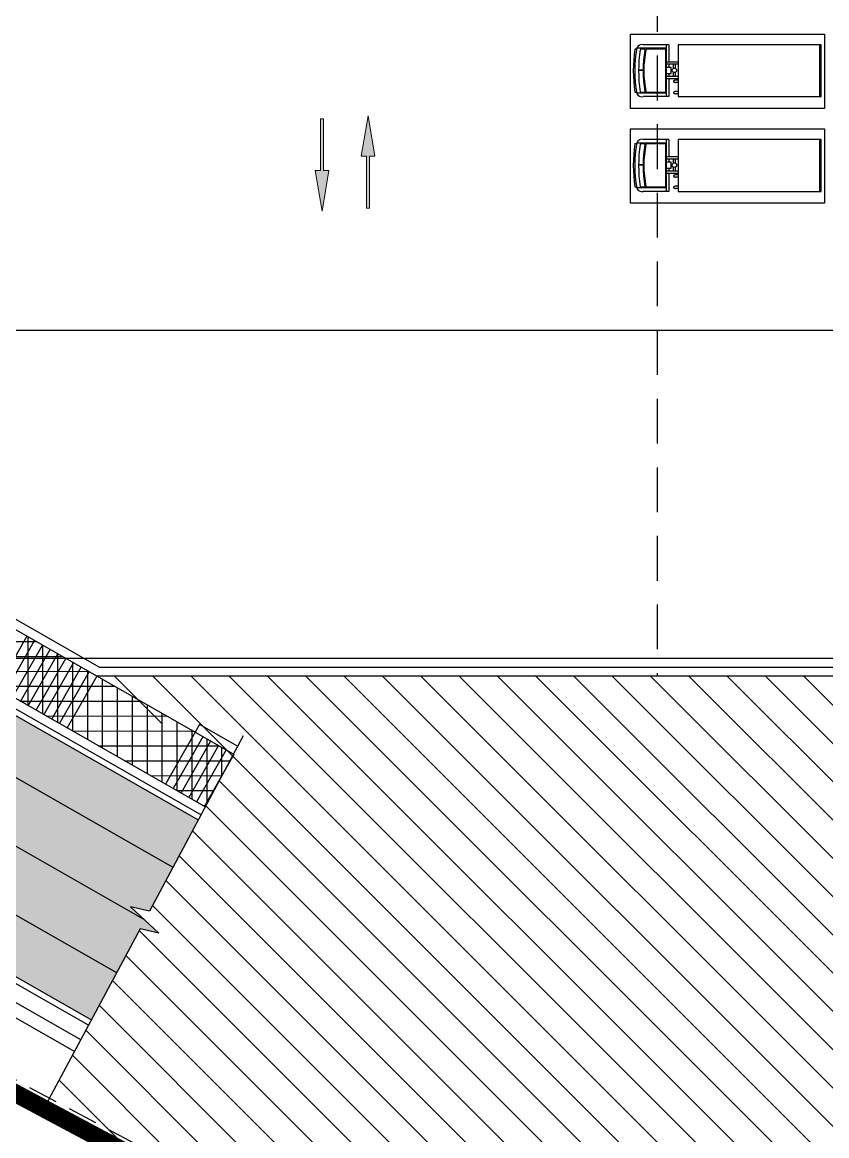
# Model space of a CAD drawing. Extents: x 152195838 to 160350639, y 364657247 to 370318102.
# Drawn here: x 157552073 to 157579021, y 364967028 to 365004350 of the extents above; entities that cross this region are included whole.
import ezdxf
from ezdxf.xclip import XClip

# ---------------------------------------------------------------- set-up
doc = ezdxf.new("R2010")
doc.units = 0
doc.header["$MEASUREMENT"] = 0
for name, pattern in [('AAA004', [3, 2, -1]), ('DIVIDEX2', [2.5, 1, -0.5, 0, -0.5, 0, -0.5]), ('HID', [2.3, 1.5, -0.8]), ('PHANTOM2', [1.25, 0.625, -0.125, 0.125, -0.125, 0.125, -0.125]), ('사무실2종$0$ACAD_ISO04W100', [30, 24, -3, 0, -3])]:
    doc.linetypes.add(name, pattern=pattern)
doc.layers.get('0').update_dxf_attribs({"linetype": 'CONTINUOUS'})
for name, color, linetype in [('0 구역계(부지)', 5, 'PHANTOM2'), ('4A.TEC OPEN', 9, 'HID'), ('4A.TEC SITE', 1, 'DIVIDEX2'), ('4A.TEC 주차 확장형', 8, 'CONTINUOUS'), ('4A.TEC 패턴 1', 8, 'CONTINUOUS'), ('main-sec$0$㈜SE&C 해치 1', 250, 'CONTINUOUS'), ('㈜SE&C 심볼', 7, 'CONTINUOUS'), ('㈜SE&C 패턴 1', 8, 'CONTINUOUS')]:
    doc.layers.add(name, color=color, linetype=linetype)
doc.layers.add('DEFPOINT', color=135, linetype='CONTINUOUS', plot=False)

# ---------------------------------------------------------------- blocks, each defined once
blk = doc.blocks.new('zw$C900')
at = {"layer": '0 구역계(부지)', "linetype": 'AAA004', "ltscale": 500, "flags": 128}
blk.add_lwpolyline([(-78576, -83230), (-84358, -81321), (-100487, -75984), (-109941, -75633), (-142159, -85468), (-161435, -88757), (-252852, -90934), (-260151, -93736), (-271129, -102323), (-291575, -111577), (-291456, -113105), (-292591, -125163), (-292605, -129353), (-292051, -132630), (-291060, -134530), (-289085, -141318), (-289168, -144287), (-285317, -146399), (-285092, -151580), (-282702, -162240), (-272700, -185724), (-265309, -192985), (-216758, -218936), (-205440, -225775), (-188949, -237591), (-187640, -238240), (-161500, -240648), (-136284, -235184), (-121462, -234588), (-113066, -233536), (-95241, -239556), (-74880, -238437)], close=True, dxfattribs=at)
at = {"layer": '4A.TEC SITE', "color": 10, "linetype": '사무실2종$0$ACAD_ISO04W100', "ltscale": 300, "const_width": 600}
blk.add_lwpolyline([(-265548, -193310), (-216956, -219284), (-205660, -226110), (-189156, -237935), (-187750, -238631), (-161475, -241052), (-136234, -235582), (-121429, -234987), (-113107, -233944), (-95296, -239959), (-74470, -238816), (-74470, -238816), (-78183, -82939), (-78183, -82939)], dxfattribs=at)
blk = doc.blocks.new('QQ3')
at = {"layer": '4A.TEC 패턴 1', "lineweight": 0}
blk.add_hatch(color=256, dxfattribs=at).paths.add_polyline_path([(5115271, 393912), (5117341, 393912), (5117341, 393801), (5116775, 393801), (5115271, 393801), (5115271, 393579), (5113645, 393857), (5115271, 394134)])
blk.add_lwpolyline([(5116775, 393801), (5117341, 393801), (5117341, 393912), (5115271, 393912), (5115271, 394134), (5113645, 393857), (5115271, 393579), (5115271, 393801), (5116775, 393801)], close=True, dxfattribs=at)
blk.add_lwpolyline([(5117341, 393912), (5117341, 393801)], dxfattribs=at)
blk = doc.blocks.new('dwg1F34')
h = blk.add_hatch()
h.set_pattern_fill('ANSI37', color=253, scale=4000, angle=45, style=0)
h.set_pattern_definition([(90, (143763.5, -224403.43), (-500, 3e-14), []), (180, (143763.5, -224403.43), (-6e-14, -500), [])])
edge = h.paths.add_edge_path()
edge.add_line((171909, 107362), (162625, 112664))
edge.add_arc((167436, 121087), 9700, -158.3429, -119.7338, ccw=False)
edge.add_line((158420, 117508), (144572, 152384))
edge.add_line((144572, 152384), (141674, 159680))
edge.add_line((141674, 159680), (141674, 178662))
edge.add_arc((156027, 165167), 19700, 129.5807, 136.7638, ccw=False)
edge.add_line((143474, 180350), (143474, 160024))
edge.add_line((143474, 160024), (146103, 153405))
edge.add_line((146103, 153405), (160093, 118172))
edge.add_arc((167436, 121087), 7900, 201.6571, 211.7406)
edge.add_line((160717, 116931), (160887, 117037))
edge.add_arc((167436, 121087), 7700, 211.7406, 240.2662)
edge.add_line((163617, 114401), (168277, 111740))
edge.add_line((168277, 111740), (172852, 109126))
edge.add_line((172852, 109126), (171909, 107362))
at = {"layer": '㈜SE&C 패턴 1'}
h = blk.add_hatch(dxfattribs=at)
h.set_pattern_fill('ANSI31', color=253, scale=50, angle=270, style=0)
h.set_pattern_definition([(270, (-8024776.9, 2428035.83), (274.963066, 1e-11), [158.75, -317.5]), (30, (-8024776.9, 2428035.83), (-137.481533, 238.125), [158.75, -317.5]), (330, (-8024776.9, 2427877.08), (137.481533, 238.125), [158.75, -317.5])])
edge = h.paths.add_edge_path()
edge.add_line((170039, 103863), (169409, 104010))
edge.add_line((169409, 104010), (170353, 103125))
edge.add_line((170353, 103125), (169723, 103272))
edge.add_line((169723, 103272), (168089, 100215))
edge.add_line((168089, 100215), (158607, 105631))
edge.add_arc((167436, 121087), 17800, -158.3429, -119.7338, ccw=False)
edge.add_line((150892, 114518), (145106, 129091))
edge.add_line((145106, 129091), (152169, 131896))
edge.add_line((152169, 131896), (157956, 117323))
edge.add_arc((167436, 121087), 10200, 201.6571, 240.2662)
edge.add_line((162377, 112230), (171673, 106920))
edge.add_line((171673, 106920), (170039, 103863))
at = {"linetype": 'Continuous'}
blk.add_line((193053, 111740), (168277, 111740), dxfattribs=at)
for points in [[(164053, 187402, 0.395986), (155707, 188956), (145125, 182173, 0.15454), (137324, 172799), (135158, 167492, 0.285149), (136252, 161044), (144139, 152118), (157956, 117323, 0.170076), (162377, 112230), (171673, 106920)], [(164053, 187053, 0.409638), (155815, 188788), (145233, 182005, 0.15454), (137509, 172723), (135343, 167416, 0.285149), (136402, 161177), (144312, 152224), (158141, 117397, 0.170076), (162476, 112404), (171767, 107097)], [(168356, 112040), (163765, 114662, -0.125113), (161142, 117194, -0.125113)], [(168277, 111740), (163617, 114401, -0.125113), (160887, 117037, -0.125113)]]:
    blk.add_lwpolyline(points, format="xyb", dxfattribs=at)
at = {"flags": 128}
for points in [[(168089, 100215), (158607, 105631, -0.170076), (150892, 114518), (137565, 148080), (134385, 151679), (130463, 153827)], [(167995, 100039), (158508, 105457, -0.170076), (150706, 114444), (137392, 147974), (134259, 151520), (130457, 153603)], [(167735, 99553), (158235, 104980, -0.170076), (150195, 114241), (136917, 147682), (133910, 151084), (130641, 152874)], [(167523, 99156), (158012, 104589, -0.170076), (149777, 114075), (136527, 147443), (133625, 150727), (130425, 152480)], [(171909, 107362), (162625, 112664, -0.170076), (158420, 117508), (144572, 152384)]]:
    blk.add_lwpolyline(points, format="xyb", dxfattribs=at)
at = {"linetype": 'Continuous'}
for points in [[(165932, 113079), (164940, 111342)], [(165200, 111191), (166193, 112930)], [(165460, 111042), (166453, 112781)], [(165721, 110893), (166714, 112632)], [(165981, 110744), (166974, 112483)], [(166242, 110595), (167235, 112334)], [(166502, 110447), (167495, 112186)], [(166763, 110298), (167756, 112037)], [(168356, 112040), (193053, 112040)], [(167023, 110149), (168016, 111888)], [(168277, 111740), (167285, 110003)], [(172852, 109126), (168277, 111740)], [(171716, 110121), (171567, 109860)], [(172993, 109391), (171716, 110121)], [(171567, 109860), (170575, 108123)], [(171828, 109711), (170836, 107975)], [(172088, 109562), (171096, 107826)], [(172349, 109414), (171357, 107677)], [(172609, 109265), (171617, 107528)], [(172870, 109116), (171878, 107379)]]:
    blk.add_lwpolyline(points, dxfattribs=at)
at = {"linetype": 'ByBlock', "ltscale": 0.1}
blk.add_lwpolyline([(173181, 109741), (170039, 103863), (169409, 104010), (170353, 103125), (169723, 103272), (166581, 97394)], dxfattribs=at)
at = {"layer": '㈜SE&C 심볼', "color": 1, "ltscale": 10}
for points in [[(150496, 131231), (156283, 116659, 0.170076), (161484, 110667), (170824, 105332)], [(146778, 129755), (152565, 115182, 0.170076), (159500, 107194), (168938, 101803)]]:
    blk.add_lwpolyline(points, format="xyb", dxfattribs=at)
at = {"layer": '㈜SE&C 패턴 1', "color": 253, "flags": 128}
blk.add_lwpolyline([(148637, 130493), (154424, 115921, 0.170076), (160492, 108931), (169881, 103568)], format="xyb", dxfattribs=at)
blk = doc.blocks.new('3.5t p')
at = {"layer": '4A.TEC 주차 확장형', "color": 252, "linetype": 'Continuous', "ltscale": 0.8}
for p, q in [((831793, 168093), (830053, 168093)), ((830053, 168043), (831793, 168043)), ((830073, 168033), (831773, 168033)), ((830634, 163292), (830634, 162912)), ((830709, 163292), (830709, 162912)), ((830848, 163216), (830709, 163216)), ((830845, 163140), (830709, 163140)), ((831115, 163216), (830976, 163216)), ((831115, 163140), (830979, 163140)), ((831115, 163292), (831115, 162912)), ((831191, 163292), (831191, 162912)), ((831241, 163292), (831241, 163216)), ((831317, 163292), (831317, 163216)), ((831621, 163292), (831621, 163216)), ((831697, 163292), (831697, 163216)), ((830053, 162988), (830053, 162132)), ((830053, 162988), (830634, 162988)), ((831793, 162912), (830053, 162912)), ((830174, 162912), (830174, 161911)), ((830199, 162887), (830199, 162251)), ((831647, 162887), (830199, 162887)), ((830709, 162988), (830811, 162988)), ((831013, 163064), (830811, 163064)), ((830811, 163064), (830811, 162912)), ((831013, 162912), (831013, 163064)), ((831013, 162988), (831115, 162988)), ((831191, 162988), (831793, 162988)), ((831647, 162251), (831647, 162887)), ((831672, 162912), (831672, 161911)), ((831793, 162988), (831793, 162132)), ((830199, 162169), (830199, 162052)), ((830909, 162127), (830909, 161976)), ((830916, 162127), (830916, 161976)), ((831647, 162052), (831647, 162169)), ((830199, 161907), (830199, 161855)), ((831647, 161855), (831647, 161909))]:
    blk.add_line(p, q, dxfattribs=at)
for points in [[(832194, 161704), (829694, 161704), (829694, 168204), (832194, 168204), (832194, 161704)], [(830053, 168094), (830053, 163302), (831793, 163302), (831793, 168094)]]:
    blk.add_lwpolyline(points, dxfattribs=at)
for points in [[(831241, 163216, 0.051099), (831244, 163185, 0.064948), (831252, 163162, 0.104203), (831266, 163145, 0.174705), (831279, 163140, 0.174705), (831292, 163145, 0.104203), (831306, 163162, 0.064948), (831314, 163185, 0.051099), (831317, 163216, 0.051099)], [(831621, 163216, 0.051099), (831625, 163185, 0.064948), (831633, 163162, 0.104203), (831647, 163145, 0.174705), (831659, 163140, 0.174705), (831672, 163145, 0.104203), (831686, 163162, 0.064948), (831694, 163185, 0.051099), (831697, 163216, 0.051099)]]:
    blk.add_lwpolyline(points, format="xyb", dxfattribs=at)
blk.add_circle((830912, 163176), 76, dxfattribs=at)
for centre, radius, start, end in [((830230, 162085), 183, 165.195, 249.531), ((830229, 162251), 30.4, 180, 252.8798), ((830219, 162169), 20.3, 74.6987, 180), ((830224, 162052), 25.3, 180, 257.1872), ((830923, 166787), 4812, 261.5853, 278.4147), ((830923, 165753), 3601, 258.7499, 281.2501), ((830923, 166143), 4015, 259.9852, 280.0148), ((831626, 162169), 20.3, 0, 105.3013), ((831616, 162251), 30.4, 287.1202, 0), ((831621, 162052), 25.3, 282.8128, 0), ((831619, 162083), 181, 291.094, 15.8038), ((830922, 166309), 4460, 260.24, 279.8362), ((830923, 166473), 4675, 261.0922, 278.9078)]:
    blk.add_arc(centre, radius, start, end, dxfattribs=at)
blk = doc.blocks.new('A$C111325cc')
at = {"layer": 'DEFPOINT'}
for p, q in [((0, 97063), (324969, 97063)), ((0, 86063), (324969, 86063))]:
    blk.add_line(p, q, dxfattribs=at)

msp = doc.modelspace()

# ---------------------------------------------------------------- hatches: boundary and pattern name
at = {"layer": 'main-sec$0$㈜SE&C 해치 1'}
h = msp.add_hatch(dxfattribs=at)
h.set_pattern_fill('ANSI31', color=251, scale=285.714286, angle=270, style=0)
h.set_pattern_definition([(315, (167934299.2, 373642717), (641.446866, 641.446866), [])])
h.paths.add_polyline_path([(157579347.0046, 365077827.9747), (157644820.1396, 365079334.8445), (157664042.5442, 365082614.214), (157696300.9706, 365092461.5735), (157705878.9325, 365092105.9642), (157722062.2091, 365086751.0783), (157728111.4764, 365084753.4938), (157731823.7159, 364928876.8543), (157710998.2248, 364927732.8969), (157693187.2422, 364933748.3889), (157684865.6224, 364932705.433), (157670060.5684, 364932110.3845), (157644818.6969, 364926640.3086), (157618543.7022, 364929061.0921), (157600633.8117, 364941582.8082), (157589338.5413, 364948408.6889), (157552797.2672, 364967940.5057), (157558910.4219, 364979377.3558), (157559004.7387, 364979553.8094), (157553965.823, 364982431.8958), (157579347.0046, 364982431.8958), (157670597.0046, 364982431.8958), (157670597.0046, 365071631.8958), (157579347.0046, 365071631.8958)])

# ---------------------------------------------------------------- linework, layer by layer
at = {"layer": '4A.TEC OPEN', "ltscale": 1000, "flags": 128}
msp.add_lwpolyline([(157579347.0046, 364982431.8958), (157573347.0046, 364982431.8958), (157573347.0046, 365071631.8958), (157579347.0046, 365071631.8958)], dxfattribs=at)

# ---------------------------------------------------------------- block references
ref = msp.add_blockref('zw$C900', (157806294.1963, 365167692.3902))
XClip(ref).set_block_clipping_path([(-346460.3034729064, -270723.6596111059), (-37654.8170730174, -42886.8178880215)])
ref = msp.add_blockref('dwg1F34', (157386294.1963, 364870692.3902))
XClip(ref).set_block_clipping_path([(73539.6965270936, 26276.3403887749), (382345.1829269826, 254113.1821119785)])
at = {"layer": '4A.TEC 주차 확장형', "color": 252, "rotation": 270}
for p in [(157410743.1431, 365833650.9194), (157410743.1431, 365830475.9194)]:
    msp.add_blockref('3.5t p', p, dxfattribs=at)
at = {"layer": 'DEFPOINT'}
msp.add_blockref('A$C111325cc', (157443670.7413, 364896968.7328), dxfattribs=at)
at = {"layer": '㈜SE&C 패턴 1', "xscale": 0.8380952380952384, "yscale": 0.8380952380952384, "zscale": 0.8380952380952384}
for p, rotation in [((157892203.5356, 360712299.3368), 89.99999999999977), ((157233566.0329, 369286941.057), 269.9999999999997)]:
    msp.add_blockref('QQ3', p, dxfattribs=dict(at, rotation=rotation))

doc.saveas('drawing.dxf')
